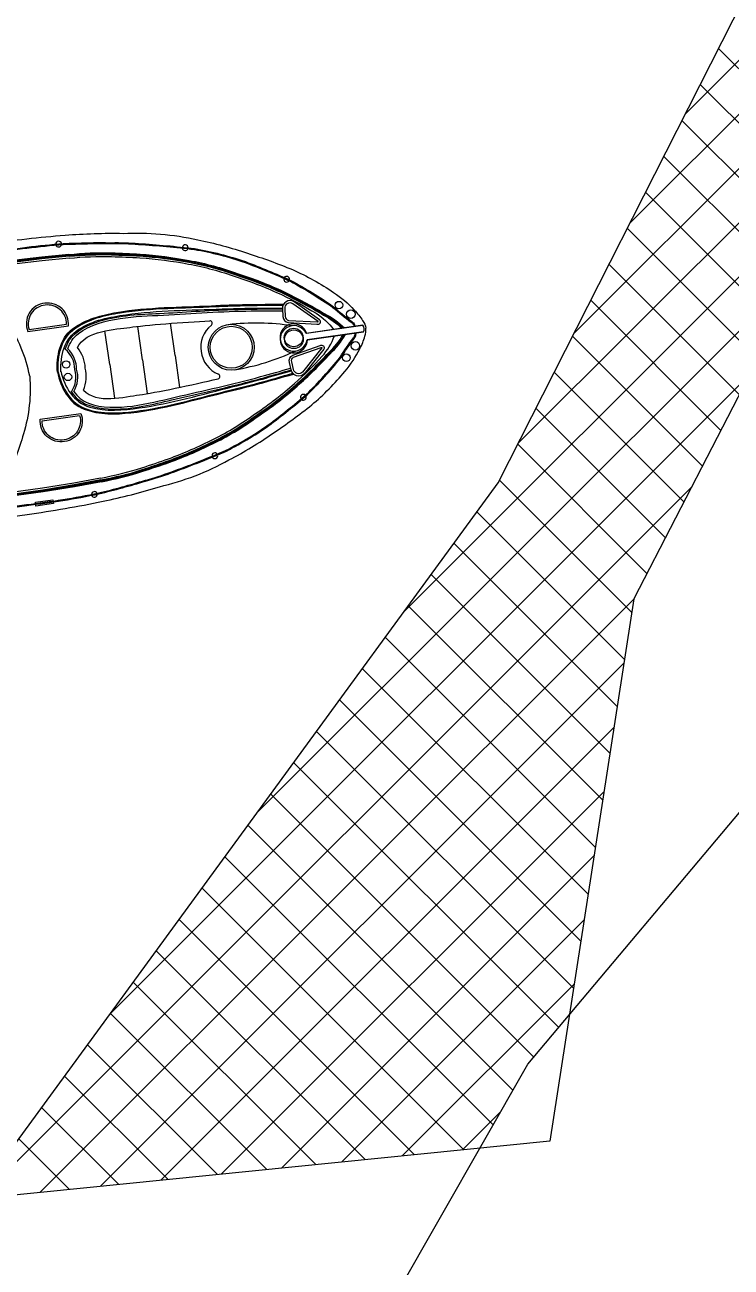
# Model space of a CAD drawing. Header units: metres. Extents: x 268683 to 273863, y 2111090 to 2119954.
# Drawn here: x 268852.8 to 268911.2, y 2117936.5 to 2118039.3 of the extents above; entities that cross this region are included whole.
import ezdxf

# ---------------------------------------------------------------- set-up
doc = ezdxf.new("R2010")
doc.units = ezdxf.units.M
doc.layers.add('PORT', color=150, linetype='Continuous')
doc.layers.add('village', color=3, linetype='Continuous')

msp = doc.modelspace()

# ---------------------------------------------------------------- linework, layer by layer
at = {"color": 30, "true_color": 0xf26722}
for p, q in [((268862.53, 2118011.6), (268862.14, 2118014.38)), ((268865.23, 2118011.98), (268864.85, 2118014.65)), ((268859.83, 2118011.22), (268859.43, 2118014.01)), ((268859.83, 2118011.22), (268860.23, 2118008.43)), ((268862.53, 2118011.6), (268862.93, 2118008.82)), ((268865.23, 2118011.98), (268865.61, 2118009.32))]:
    msp.add_line(p, q, dxfattribs=at)
for points in [[(268814.98, 2118004.83, -0.01736), (268814.25, 2118011.07, -0.12634), (268814.67, 2118014.12, -0.172899), (268818.24, 2118016.13, -0.013884), (268821.6, 2118016.74, -0.008973), (268826.38, 2118017.65, -0.01509), (268831.87, 2118018.59, 0.002245), (268840.36, 2118019.86, -0.003342), (268849.79, 2118021.22, -0.016984), (268856.13, 2118021.93, -0.024546), (268860.94, 2118022.08, -0.067942), (268867.1, 2118021.55, -0.033948), (268871.22, 2118020.43, -0.022001), (268874.95, 2118019.08, -0.042872), (268878.35, 2118017.19, -0.059514), (268880.06, 2118015.73, -0.046364), (268880.75, 2118014.86, -0.104882), (268881.02, 2118014.23, -0.104882)], [(268826.82, 2118017.01, 0.006425), (268832, 2118017.82, 0.002217), (268840.48, 2118019.08, -0.003368), (268849.98, 2118020.49, -0.024633), (268855.98, 2118021.24, -0.015037), (268859.98, 2118021.31, -0.025439), (268862.21, 2118021.24, -0.013843), (268866.84, 2118020.82, -0.040266), (268871.05, 2118019.74, -0.016729), (268874.81, 2118018.18, -0.029739), (268878.34, 2118016.01, 0.01525), (268879.85, 2118014.78, -0.132389), (268880.08, 2118014.51, -0.028442), (268880.14, 2118014.38, -0.028442)], [(268826.83, 2118016.93, 0.006424), (268832.02, 2118017.74, 0.002217), (268840.49, 2118019.01, -0.003368), (268849.99, 2118020.42, -0.024633), (268855.98, 2118021.16, -0.015038), (268859.98, 2118021.23, -0.025461), (268862.21, 2118021.17, -0.013839), (268866.83, 2118020.75, -0.040238), (268871.02, 2118019.67, -0.016715), (268874.77, 2118018.11, -0.029693), (268878.29, 2118015.95, 0.015234), (268879.81, 2118014.72, -0.134036), (268880.01, 2118014.47, -0.024879), (268880.06, 2118014.37, -0.024879)], [(268856.45, 2118020.33, -0.031596), (268859.99, 2118020.47, -0.004928), (268862.34, 2118020.36, -0.02844), (268866.4, 2118019.84, -0.042875), (268870.38, 2118018.76, -0.035347), (268874.21, 2118017.26, -0.024093), (268877.58, 2118015.44, -0.079837), (268879.24, 2118014.25)], [(268856.46, 2118020.25, -0.031592), (268859.98, 2118020.39, -0.004926), (268862.33, 2118020.29, -0.028436), (268866.39, 2118019.77, -0.042895), (268870.35, 2118018.69, -0.035363), (268874.18, 2118017.19, -0.024111), (268877.54, 2118015.38, -0.077658), (268879.15, 2118014.24, -0.077658)], [(268856.45, 2118020.33), (268854.2, 2118020.12), (268851.59, 2118019.8), (268847.37, 2118019.17), (268841.56, 2118018.34), (268832.26, 2118016.91, -0.002601), (268827.22, 2118016.08, 0.004411), (268822.93, 2118015.38, 0.013009), (268820.01, 2118014.76, 0.113396), (268818.51, 2118013.97, 0.146005), (268817.95, 2118013.1, 1.595219)], [(268856.46, 2118020.25), (268854.2, 2118020.04), (268851.6, 2118019.72), (268847.38, 2118019.1), (268841.57, 2118018.27), (268832.27, 2118016.84, -0.002601), (268827.23, 2118016, 0.004411), (268822.95, 2118015.3, 0.013003), (268820.03, 2118014.68, 0.113337), (268818.56, 2118013.91, 0.144821), (268818.03, 2118013.1, 0.138987)], [(268856.47, 2118020.18), (268854.21, 2118019.96), (268851.61, 2118019.65), (268847.39, 2118019.02), (268841.58, 2118018.19), (268832.29, 2118016.76, -0.002601), (268827.24, 2118015.93, 0.00441), (268822.96, 2118015.23, 0.012997), (268820.04, 2118014.61, 0.113276), (268818.61, 2118013.85, 0.142458), (268818.11, 2118013.09, 0.142458)], [(268856.48, 2118020.02), (268854.23, 2118019.81), (268851.63, 2118019.5), (268847.41, 2118018.87), (268841.6, 2118018.04), (268832.31, 2118016.61, -0.002601), (268827.27, 2118015.78, 0.00441), (268822.99, 2118015.08, 0.002867), (268822.34, 2118014.95, 0.002867)], [(268856.47, 2118020.18, -0.031588), (268859.98, 2118020.31, -0.004924), (268862.33, 2118020.21, -0.028433), (268866.37, 2118019.69, -0.042917), (268870.33, 2118018.61, -0.035379), (268874.15, 2118017.12, -0.02413), (268877.51, 2118015.31, -0.075408), (268879.05, 2118014.22, -0.075408)], [(268856.48, 2118020.02, -0.031581), (268859.98, 2118020.16, -0.00492), (268862.32, 2118020.06, -0.028426), (268866.35, 2118019.54, -0.042959), (268870.28, 2118018.47, -0.035411), (268874.08, 2118016.98, -0.028829), (268876.9, 2118015.46, -0.092336), (268878.34, 2118014.12, -0.080328)], [(268853.2, 2118010.27, 0.096403), (268851.37, 2118014.73, 0.040538), (268848.97, 2118017.98, 1.92312)], [(268853.05, 2118013.95), (268856.4, 2118014.42, 0.483063), (268854.46, 2118016.3, 0.50024), (268853.05, 2118013.95, 0.418424)], [(268874.11, 2118015.82), (268874.16, 2118015.2, 0.382221), (268874.59, 2118014.69), (268876.97, 2118014.56, 0.786544), (268877.19, 2118014.93), (268875.08, 2118016.42, 0.616464), (268874.11, 2118015.82, 3.844907)], [(268814.98, 2118004.83, 0.01736), (268816.02, 2117998.63, 0.12634), (268817.28, 2117995.82, 0.172899), (268821.27, 2117994.88, 0.013884), (268824.66, 2117995.24, 0.008973), (268829.51, 2117995.7, 0.01509), (268835.04, 2117996.33, -0.002245), (268843.54, 2117997.48, 0.003342), (268852.98, 2117998.81, 0.016984), (268859.27, 2117999.9, 0.024546), (268863.93, 2118001.1, 0.067942), (268869.69, 2118003.32, 0.033948), (268873.34, 2118005.54, 0.022001), (268876.54, 2118007.88, 0.042872), (268879.28, 2118010.65, 0.059514), (268880.52, 2118012.53, 0.046364), (268880.94, 2118013.56, 0.104882), (268881.02, 2118014.23, 0.104882)], [(268829.73, 2117996.51, -0.006424), (268834.94, 2117997.19, -0.002217), (268843.43, 2117998.34, 0.003368), (268852.95, 2117999.63, 0.024633), (268858.91, 2118000.59, 0.015038), (268862.77, 2118001.64, 0.025461), (268864.89, 2118002.32, 0.013839), (268869.21, 2118004.01, 0.040238), (268872.94, 2118006.22, 0.016715), (268876.11, 2118008.76, 0.029693), (268878.88, 2118011.82, -0.015234), (268879.99, 2118013.43, 0.134036), (268880.12, 2118013.72, 0.024879), (268880.14, 2118013.84, 0.024879)], [(268829.74, 2117996.44, -0.006425), (268834.95, 2117997.11, -0.002217), (268843.44, 2117998.26, 0.003368), (268852.96, 2117999.56, 0.024633), (268858.93, 2118000.52, 0.015037), (268862.79, 2118001.57, 0.025439), (268864.91, 2118002.25, 0.013843), (268869.24, 2118003.94, 0.040266), (268872.98, 2118006.16, 0.016729), (268876.16, 2118008.71, 0.029739), (268878.94, 2118011.78, -0.01525), (268880.05, 2118013.38, 0.132389), (268880.2, 2118013.71, 0.028442), (268880.22, 2118013.85, 0.028442)], [(268859.08, 2118001.82, 0.031581), (268862.47, 2118002.67, 0.00492), (268864.69, 2118003.42, 0.028426), (268868.41, 2118005.04, 0.042959), (268871.89, 2118007.17, 0.035411), (268875.12, 2118009.66, 0.028829), (268877.41, 2118011.9, 0.092336), (268878.41, 2118013.59, 0.080328)], [(268859.1, 2118001.67, 0.031588), (268862.51, 2118002.52, 0.004924), (268864.74, 2118003.28, 0.028433), (268868.48, 2118004.9, 0.042917), (268871.98, 2118007.04, 0.035379), (268875.22, 2118009.54, 0.02413), (268877.95, 2118012.22, 0.075408), (268879.13, 2118013.69, 0.075408)], [(268859.12, 2118001.6, 0.031592), (268862.54, 2118002.45, 0.004926), (268864.76, 2118003.2, 0.028436), (268868.51, 2118004.83, 0.042895), (268872.02, 2118006.98, 0.035363), (268875.28, 2118009.49, 0.024111), (268878, 2118012.16, 0.077658), (268879.22, 2118013.71, 0.077658)], [(268859.13, 2118001.52, 0.031596), (268862.56, 2118002.38, 0.004928), (268864.79, 2118003.13, 0.02844), (268868.55, 2118004.76, 0.042875), (268872.07, 2118006.92, 0.035347), (268875.33, 2118009.43, 0.024093), (268878.05, 2118012.11, 0.079837), (268879.32, 2118013.72)], [(268874.83, 2118010.78), (268874.7, 2118011.39, -0.382221), (268874.97, 2118012), (268877.23, 2118012.79, -0.786544), (268877.54, 2118012.49), (268875.93, 2118010.48, -0.616464), (268874.83, 2118010.78, -3.844907)], [(268853.2, 2118010.27, -0.096403), (268852.68, 2118005.48, -0.040538), (268851.29, 2118001.69, -1.92312)], [(268854.08, 2118006.7), (268857.43, 2118007.18, -0.483063), (268856.09, 2118004.84, -0.50024), (268854.08, 2118006.7, -0.418424)], [(268859.13, 2118001.52), (268856.9, 2118001.1), (268854.32, 2118000.67), (268850.08, 2118000.1), (268844.28, 2117999.27), (268834.95, 2117998.05, 0.002601), (268829.87, 2117997.44, -0.004411), (268825.56, 2117996.92, -0.013009), (268822.58, 2117996.7, -0.113396), (268820.92, 2117997.04, -0.146005), (268820.14, 2117997.71, -1.595219)], [(268859.12, 2118001.6), (268856.89, 2118001.17), (268854.3, 2118000.75), (268850.07, 2118000.17), (268844.26, 2117999.35), (268834.94, 2117998.13, 0.002601), (268829.86, 2117997.52, -0.004411), (268825.55, 2117997, -0.013003), (268822.57, 2117996.78, -0.113337), (268820.95, 2117997.11, -0.144821), (268820.22, 2117997.74, -0.138987)], [(268859.1, 2118001.67), (268856.88, 2118001.25), (268854.29, 2118000.82), (268850.06, 2118000.25), (268844.25, 2117999.42), (268834.93, 2117998.2, 0.002601), (268829.85, 2117997.59, -0.00441), (268825.54, 2117997.07, -0.012997), (268822.57, 2117996.85, -0.113276), (268820.98, 2117997.18, -0.142458), (268820.29, 2117997.77, -0.142458)], [(268859.07, 2118001.82), (268856.85, 2118001.4), (268854.27, 2118000.98), (268850.04, 2118000.4), (268844.23, 2117999.57), (268834.91, 2117998.36, 0.002601), (268829.83, 2117997.75, -0.00441), (268825.53, 2117997.23, -0.002867), (268824.88, 2117997.16, -0.002867)]]:
    msp.add_lwpolyline(points, format="xyb", dxfattribs=at)
for points in [[(268874.3, 2118015.84), (268874.35, 2118015.21, 0.383069), (268874.61, 2118014.88), (268877.02, 2118014.75, 0.853636), (268877.06, 2118014.79), (268874.98, 2118016.26, 0.613527)], [(268853.15, 2118014.12), (268856.25, 2118014.56, 0.460147), (268854.48, 2118016.14, 0.47706)], [(268875.02, 2118010.82), (268874.88, 2118011.44, -0.383069), (268875.04, 2118011.82), (268877.32, 2118012.62, -0.853636), (268877.38, 2118012.6), (268875.78, 2118010.6, -0.613527)], [(268854.23, 2118006.57), (268857.33, 2118007.01, -0.460147), (268856.06, 2118004.99, -0.47706)]]:
    msp.add_lwpolyline(points, format="xyb", close=True, dxfattribs=at)
for points in [[(268880.76, 2118014.47), (268876.08, 2118013.8)], [(268876.11, 2118013.81), (268880.76, 2118014.47)], [(268880.83, 2118013.94), (268876.15, 2118013.27)], [(268876.19, 2118013.27), (268880.83, 2118013.94)], [(268853.69, 2117999.72), (268853.67, 2117999.82), (268855.12, 2118000.03), (268855.14, 2117999.92)], [(268855.15, 2117999.84), (268855.17, 2117999.71), (268853.72, 2117999.5), (268853.7, 2117999.65)]]:
    msp.add_lwpolyline(points, dxfattribs=at)
for centre, radius in [((268878.79, 2118016.14), 0.313), ((268879.77, 2118015.39), 0.349), ((268869.88, 2118012.65), 1.9), ((268869.88, 2118012.65), 1.9), ((268869.88, 2118012.65), 1.74), ((268869.88, 2118012.65), 1.74), ((268875.04, 2118013.46), 0.771), ((268875.06, 2118013.31), 0.771), ((268880.15, 2118012.77), 0.349), ((268856.22, 2118011.23), 0.305), ((268879.41, 2118011.78), 0.313), ((268856.37, 2118010.19), 0.305)]:
    msp.add_circle(centre, radius, dxfattribs=at)
for centre, radius, start, end in [((268855.59, 2118021.19), 0.237, 9.4236, 179.8302), ((268855.59, 2118021.19), 0.237, 198.4891, 350.7647), ((268866.07, 2118020.89), 0.237, 359.7199, 167.8156), ((268866.07, 2118020.89), 0.237, 186.4506, 341.0848), ((268874.46, 2118018.28), 0.237, 162.1143, 329.6967), ((268874.46, 2118018.28), 0.237, 348.3345, 143.4765), ((268869.64, 2118012.68), 2.28, 128.0433, 189.8444), ((268868.11, 2118014.64), 0.202, 307.2987, 93.7664), ((268871.9, 2117994.51), 20.14, 81.4314, 96.5023), ((268875.04, 2118013.46), 1.13, 17.988, 350.4376), ((268875.06, 2118013.31), 1.13, 25.7705, 358.2201), ((268880.43, 2118014.15), 0.456, 332.0114, 44.1967), ((268880.43, 2118014.15), 0.456, 332.0114, 44.1967), ((268854.78, 2118010.83), 2.15, 359.3925, 50.5996), ((268854.78, 2118010.83), 2.3, 359.3925, 47.1423), ((268854.91, 2118010.81), 2.89, 2.3776, 38.9799), ((268869.66, 2118012.55), 2.28, 186.3637, 248.1648), ((268866.76, 2118030.63), 20.14, 279.7059, 294.7767), ((268854.88, 2118010.18), 2.15, 325.6085, 16.8156), ((268854.88, 2118010.18), 2.3, 329.0659, 16.8156), ((268854.99, 2118010.23), 2.89, 337.2282, 13.8305), ((268868.74, 2118010.24), 0.202, 282.4417, 68.9095), ((268875.85, 2118008.51), 0.237, 46.5114, 214.0938), ((268875.85, 2118008.51), 0.237, 232.7316, 27.8736), ((268868.52, 2118003.67), 0.237, 35.1233, 189.7575), ((268868.52, 2118003.67), 0.237, 208.3925, 16.4882), ((268858.55, 2118000.46), 0.237, 25.4434, 177.719), ((268858.55, 2118000.46), 0.237, 196.3779, 6.7845)]:
    msp.add_arc(centre, radius, start, end, dxfattribs=at)
for points, knots in [([(268855.49, 2118010.6), (268855.41, 2118011.91), (268855.68, 2118013.35), (268857.83, 2118014.98), (268859.19, 2118015.33), (268863.07, 2118015.99), (268865.62, 2118015.95), (268870.2, 2118016.19), (268872.16, 2118016.21), (268874.2, 2118016.21)], [0, 0, 0, 0, 0.0462196, 0.0462196, 0.0924392, 0.0924392, 0.1947325, 0.1947325, 0.2709084, 0.2709084, 0.2709084, 0.2709084]), ([(268855.56, 2118010.6), (268855.48, 2118011.95), (268855.81, 2118013.4), (268858.06, 2118014.99), (268859.45, 2118015.31), (268863.36, 2118015.93), (268865.92, 2118015.89), (268870.39, 2118016.11), (268872.24, 2118016.13), (268874.16, 2118016.13)], [0, 0, 0, 0, 0.0480884, 0.0480884, 0.0961768, 0.0961768, 0.1985377, 0.1985377, 0.2704106, 0.2704106, 0.2704106, 0.2704106]), ([(268855.79, 2118010.61), (268855.71, 2118012), (268856.09, 2118013.38), (268858.42, 2118014.89), (268859.86, 2118015.16), (268863.84, 2118015.72), (268866.46, 2118015.71), (268870.79, 2118015.89), (268872.46, 2118015.9), (268874.11, 2118015.9)], [0, 0, 0, 0, 0.0508337, 0.0508337, 0.1016674, 0.1016674, 0.2060328, 0.2060328, 0.2709084, 0.2709084, 0.2709084, 0.2709084]), ([(268856.15, 2118012.48), (268856.23, 2118012.76), (268856.73, 2118013.9), (268859.72, 2118015.31), (268864.28, 2118015.42), (268869.33, 2118015.82), (268872.72, 2118015.82), (268874.11, 2118015.83)], [0.0234044, 0.0234044, 0.0234044, 0.0234044, 0.0350942, 0.0739111, 0.138251, 0.2165713, 0.2709084, 0.2709084, 0.2709084, 0.2709084]), ([(268856.35, 2118012.51), (268856.53, 2118013.02), (268856.8, 2118013.46), (268858.16, 2118014.5), (268859.48, 2118014.85), (268861.87, 2118015.22), (268863.06, 2118015.25), (268866.68, 2118015.44), (268869.11, 2118015.63), (268872.4, 2118015.67), (268873.25, 2118015.67), (268874.11, 2118015.67)], [0.0248254, 0.0248254, 0.0248254, 0.0248254, 0.0474598, 0.0474598, 0.0949196, 0.0949196, 0.1423794, 0.1423794, 0.237299, 0.237299, 0.2709084, 0.2709084, 0.2709084, 0.2709084]), ([(268857.16, 2118012.63), (268857.84, 2118014.07), (268860.32, 2118014.12), (268862.75, 2118014.49), (268865.97, 2118014.73), (268868.1, 2118014.84)], [0.0313661, 0.0313661, 0.0313661, 0.0313661, 0.1084744, 0.1084744, 0.1920729, 0.1920729, 0.1920729, 0.1920729]), ([(268855.49, 2118010.6), (268855.78, 2118009.31), (268856.44, 2118008.01), (268858.96, 2118007.05), (268860.36, 2118007.09), (268864.28, 2118007.53), (268866.71, 2118008.29), (268871.18, 2118009.34), (268873.07, 2118009.87), (268875.03, 2118010.43)], [0, 0, 0, 0, 0.0462196, 0.0462196, 0.0924392, 0.0924392, 0.1947325, 0.1947325, 0.2709084, 0.2709084, 0.2709084, 0.2709084]), ([(268855.56, 2118010.61), (268855.86, 2118009.29), (268856.58, 2118008), (268859.18, 2118007.09), (268860.61, 2118007.18), (268864.54, 2118007.67), (268866.98, 2118008.42), (268871.33, 2118009.46), (268873.12, 2118009.96), (268874.97, 2118010.5)], [0, 0, 0, 0, 0.0480884, 0.0480884, 0.0961768, 0.0961768, 0.1985377, 0.1985377, 0.2704106, 0.2704106, 0.2704106, 0.2704106]), ([(268855.78, 2118010.67), (268856.09, 2118009.32), (268856.84, 2118008.09), (268859.5, 2118007.3), (268860.96, 2118007.44), (268864.94, 2118008.01), (268867.45, 2118008.75), (268871.66, 2118009.79), (268873.26, 2118010.24), (268874.85, 2118010.7)], [0, 0, 0, 0, 0.0508337, 0.0508337, 0.1016674, 0.1016674, 0.2060328, 0.2060328, 0.2709084, 0.2709084, 0.2709084, 0.2709084]), ([(268856.65, 2118008.97), (268856.81, 2118008.72), (268857.61, 2118007.78), (268860.87, 2118007.26), (268865.27, 2118008.42), (268870.24, 2118009.45), (268873.5, 2118010.39), (268874.83, 2118010.78)], [0.0234044, 0.0234044, 0.0234044, 0.0234044, 0.0350942, 0.0739111, 0.138251, 0.2165713, 0.2709084, 0.2709084, 0.2709084, 0.2709084]), ([(268856.85, 2118009), (268857.16, 2118008.56), (268857.55, 2118008.21), (268859.14, 2118007.6), (268860.51, 2118007.63), (268862.91, 2118007.94), (268864.06, 2118008.24), (268867.58, 2118009.07), (268869.97, 2118009.57), (268873.14, 2118010.45), (268873.96, 2118010.68), (268874.79, 2118010.92)], [0.0248254, 0.0248254, 0.0248254, 0.0248254, 0.0474598, 0.0474598, 0.0949196, 0.0949196, 0.1423794, 0.1423794, 0.237299, 0.237299, 0.2709084, 0.2709084, 0.2709084, 0.2709084]), ([(268857.66, 2118009.11), (268858.71, 2118007.92), (268861.11, 2118008.56), (268863.55, 2118008.88), (268866.71, 2118009.56), (268868.79, 2118010.04)], [0.0313661, 0.0313661, 0.0313661, 0.0313661, 0.1084744, 0.1084744, 0.1920729, 0.1920729, 0.1920729, 0.1920729])]:
    msp.add_open_spline(points, degree=3, knots=knots, dxfattribs=at)
at = {"layer": 'PORT'}
for p, q in [((268891.96, 2118001.43), (268952.91, 2118121.64)), ((268921.36, 2118027.08), (268903.19, 2117991.81)), ((268848.66, 2117942.13), (268891.96, 2118001.43)), ((268903.19, 2117991.81), (268896.24, 2117946.93)), ((268896.24, 2117946.93), (268848.66, 2117942.13))]:
    msp.add_line(p, q, dxfattribs=at)
at = {"layer": 'PORT', "linetype": 'Continuous'}
for p, q in [((268907.46, 2118031.99), (268979.5, 2118104.04)), ((268902.84, 2118022.89), (268977.51, 2118097.56)), ((268898.22, 2118013.78), (268973.84, 2118089.4)), ((268893.6, 2118004.67), (268970.17, 2118081.24)), ((268884.13, 2117990.71), (268966.5, 2118073.08)), ((268921.07, 2118026.51), (268910.19, 2118037.39)), ((268919.55, 2118023.55), (268908.68, 2118034.41)), ((268918.02, 2118020.59), (268907.17, 2118031.43)), ((268916.49, 2118017.62), (268905.66, 2118028.45)), ((268914.96, 2118014.66), (268904.15, 2118025.48)), ((268913.44, 2118011.7), (268902.64, 2118022.5)), ((268871.98, 2117974.07), (268917.51, 2118019.6)), ((268911.91, 2118008.74), (268901.13, 2118019.52)), ((268910.38, 2118005.77), (268899.62, 2118016.54)), ((268908.86, 2118002.81), (268898.11, 2118013.56)), ((268859.83, 2117957.43), (268912.73, 2118010.33)), ((268907.33, 2117999.85), (268896.6, 2118010.58)), ((268905.8, 2117996.88), (268895.09, 2118007.6)), ((268904.27, 2117993.92), (268893.58, 2118004.62)), ((268849.06, 2117942.17), (268907.95, 2118001.06)), ((268903.01, 2117990.69), (268892.07, 2118001.64)), ((268902.41, 2117986.8), (268890.2, 2117999.02)), ((268901.81, 2117982.92), (268888.3, 2117996.42)), ((268901.21, 2117979.03), (268886.41, 2117993.83)), ((268854.05, 2117942.67), (268903.19, 2117991.8)), ((268900.61, 2117975.14), (268884.51, 2117991.23)), ((268900, 2117971.25), (268882.62, 2117988.64)), ((268859.05, 2117943.18), (268902.36, 2117986.49)), ((268899.4, 2117967.36), (268880.72, 2117986.04)), ((268898.8, 2117963.48), (268878.83, 2117983.45)), ((268864.04, 2117943.68), (268901.54, 2117981.18)), ((268898.2, 2117959.59), (268876.93, 2117980.85)), ((268896.97, 2117956.33), (268875.04, 2117978.26)), ((268869.04, 2117944.19), (268900.72, 2117975.86)), ((268894.92, 2117953.88), (268873.14, 2117975.66)), ((268893.19, 2117951.13), (268871.25, 2117973.07)), ((268891.56, 2117948.27), (268869.35, 2117970.47)), ((268874.03, 2117944.69), (268899.89, 2117970.55)), ((268889.12, 2117946.21), (268867.46, 2117967.87)), ((268885.04, 2117945.8), (268865.56, 2117965.28)), ((268879.03, 2117945.2), (268899.07, 2117965.24)), ((268880.96, 2117945.39), (268863.67, 2117962.68)), ((268876.88, 2117944.98), (268861.77, 2117960.09)), ((268884.02, 2117945.7), (268898.25, 2117959.93)), ((268872.81, 2117944.57), (268859.88, 2117957.49)), ((268868.73, 2117944.15), (268857.98, 2117954.9)), ((268864.65, 2117943.74), (268856.09, 2117952.3)), ((268860.57, 2117943.33), (268854.19, 2117949.71)), ((268889.02, 2117946.2), (268892.19, 2117949.37)), ((268856.49, 2117942.92), (268852.3, 2117947.11))]:
    msp.add_line(p, q, dxfattribs=at)
at = {"layer": 'village', "color": 3}
for p, q in [((268894.43, 2117953.3), (269023.24, 2118106.8)), ((268839.14, 2117856.44), (268894.43, 2117953.3))]:
    msp.add_line(p, q, dxfattribs=at)

doc.saveas('drawing.dxf')
